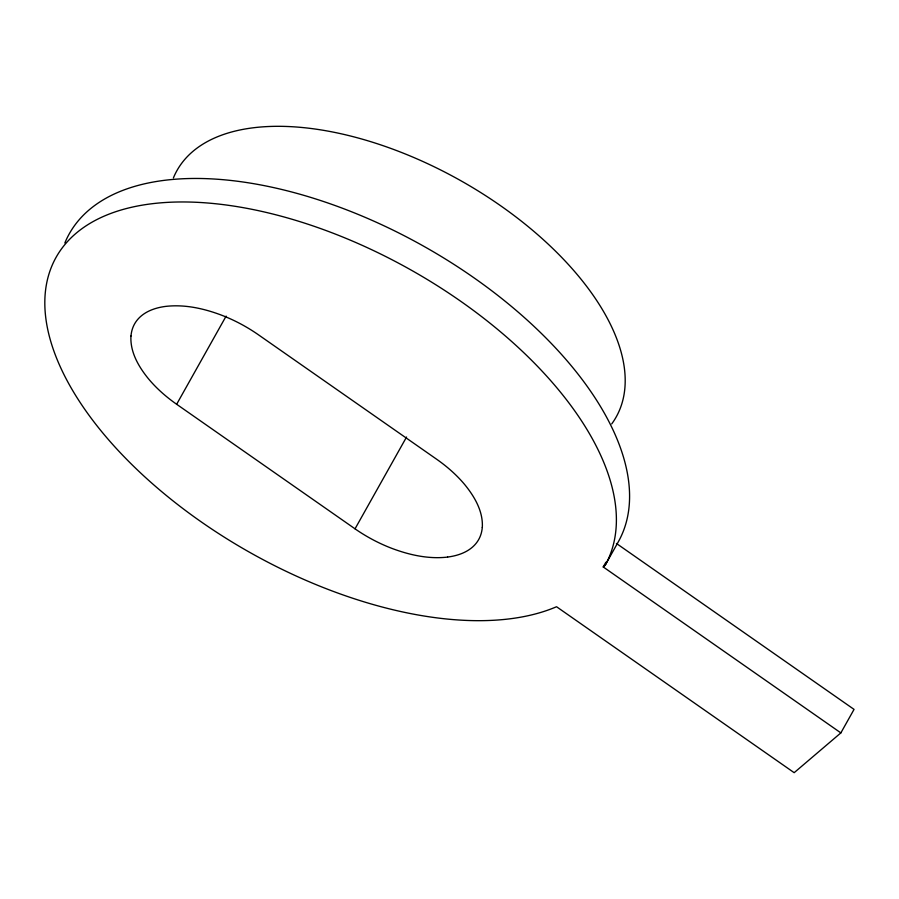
<?xml version="1.0" encoding="UTF-8"?>
<svg xmlns="http://www.w3.org/2000/svg" width="899" height="899" viewBox="0 0 899 899"><rect width="100%" height="100%" fill="white"/><g stroke="black" fill="none" stroke-linecap="round" stroke-linejoin="round"><path stroke-width="1.35" d="M482.313 527.421C483.235 511.632 474.807 497.08 465.21 485.19A90.732 46.872 29.3 0 0 436.543 459.164L258.305 334.709A90.743 46.872 29.3 0 0 221.884 315.302C204.084 308.526 184.823 304.21 165.719 306.39A103.329 53.367 29.3 0 0 130.996 336.024M130.951 336.012C130.007 351.79 138.424 366.354 148.009 378.232A90.743 46.872 29.3 0 0 176.653 404.269L355.038 528.826L406.562 437.015M176.653 404.269L226.121 316.122M616.411 543.446L854.05 709.39L840.857 732.899L603.229 566.954L605.859 562.257M603.229 566.954L605.094 565.359L618.287 541.85A314.762 162.584 29.3 0 0 414.697 241.258A314.762 162.584 29.3 0 0 64.852 242.977M840.857 732.899L794.165 772.679L556.537 606.735A314.762 162.584 29.3 0 1 81.708 404.842A314.762 162.584 29.3 0 1 297.58 220.918A314.762 162.584 29.3 0 1 605.094 565.359M447.612 557.088C428.52 559.29 409.259 554.964 391.47 548.221A90.743 46.872 29.3 0 1 355.026 528.837M173.395 177.935A251.81 130.063 29.3 0 1 460.209 180.373A251.81 130.063 29.3 0 1 611.725 423.912M482.28 527.41A103.329 53.367 29.3 0 1 447.59 557.054"/></g></svg>
